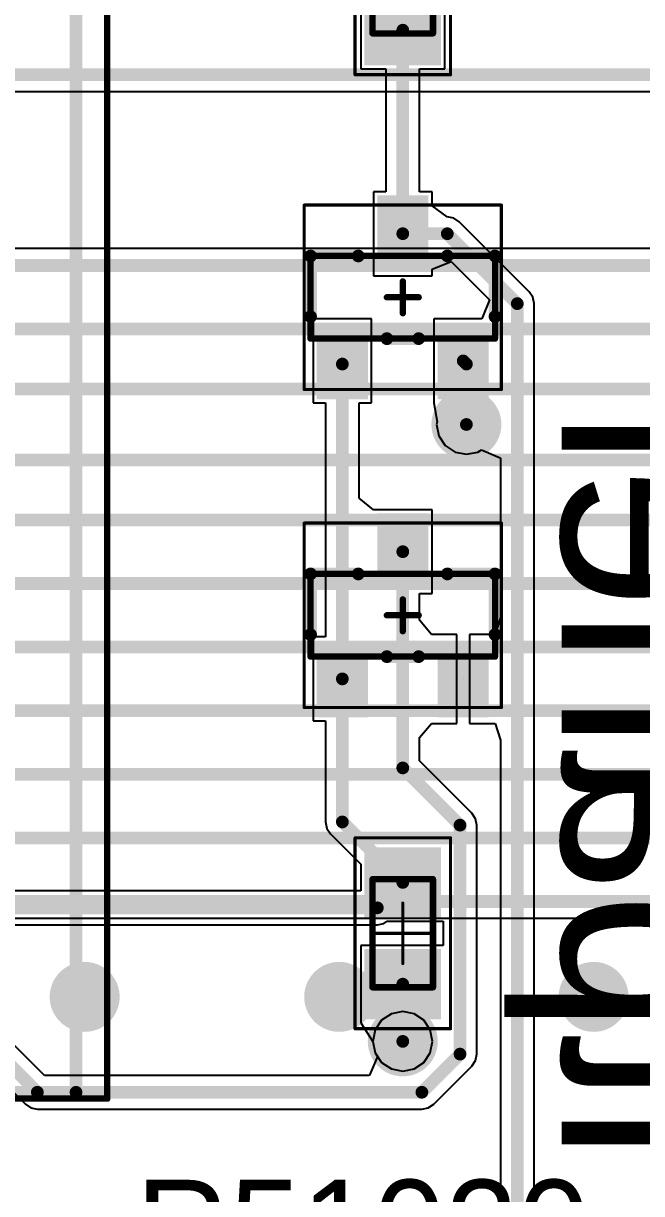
# Model space of a CAD drawing. Header units: millimetres. Extents: x 372 to 687, y 380 to 482.
# Drawn here: x 525.04 to 534.75, y 416.91 to 435.31 of the extents above; entities that cross this region are included whole.
import ezdxf

# ---------------------------------------------------------------- set-up
doc = ezdxf.new("R2010")
doc.units = ezdxf.units.MM
for name, color, linetype in [('BottomLayer', 5, 'Continuous'), ('BottomOverlay', 54, 'Continuous'), ('InternalPlane1', 76, 'Continuous'), ('InternalPlane2', 16, 'Continuous'), ('Mechanical13', 56, 'Continuous'), ('Mechanical15', 56, 'Continuous'), ('MultiLayer', 9, 'Continuous'), ('PadHoleLayer', 156, 'Continuous'), ('TopLayer', 1, 'Continuous'), ('TopOverlay', 2, 'Continuous'), ('TopPaste', 8, 'Continuous'), ('TopSolder', 216, 'Continuous'), ('ViaHoleLayer', 16, 'Continuous')]:
    doc.layers.add(name, color=color, linetype=linetype)

# ---------------------------------------------------------------- blocks, each defined once
blk = doc.blocks.new('PCI_E_______36P_340')
at = {"layer": 'Mechanical13', "const_width": 0.2}
for points in [[(-12.5, 3.747), (-12.5, -4.864)], [(-12.5, -4.864), (12.5, -4.864)]]:
    blk.add_lwpolyline(points, dxfattribs=at)
at = {"layer": 'Mechanical13', "const_width": 0.1}
blk.add_lwpolyline([(-12.55, -4.864, 1), (-12.45, -4.864, 1)], format="xyb", close=True, dxfattribs=at)
blk.add_lwpolyline([(-12.55, -4.864, 1), (-12.45, -4.864, 1)], format="xyb", close=True, dxfattribs=at)
at = {"layer": 'Mechanical15', "const_width": 0.1}
for points in [[(-12.6, 3.995), (-12.6, -5.355)], [(-12.6, -5.355), (12.875, -5.355)]]:
    blk.add_lwpolyline(points, dxfattribs=at)
at = {"layer": 'Mechanical15', "const_width": 0.05}
blk.add_lwpolyline([(-12.625, -5.355, 1), (-12.575, -5.355, 1)], format="xyb", close=True, dxfattribs=at)
blk.add_lwpolyline([(-12.625, -5.355, 1), (-12.575, -5.355, 1)], format="xyb", close=True, dxfattribs=at)
blk = doc.blocks.new('SOT23_3_N_350')
at = {"layer": 'Mechanical13', "const_width": 0.1}
for points in [[(1.45, 0.65), (-1.45, 0.65)], [(-1.45, 0.65), (-1.45, -0.65)], [(1.45, 0.65), (1.45, -0.65)], [(1.45, -0.65), (-1.45, -0.65)]]:
    blk.add_lwpolyline(points, dxfattribs=at)
at = {"layer": 'Mechanical13', "const_width": 0.05}
for points in [[(-1.475, 0.65, 1), (-1.425, 0.65, 1)], [(-1.475, 0.65, 1), (-1.425, 0.65, 1)], [(1.425, 0.65, 1), (1.475, 0.65, 1)], [(1.425, 0.65, 1), (1.475, 0.65, 1)], [(-1.475, -0.65, 1), (-1.425, -0.65, 1)], [(-1.475, -0.65, 1), (-1.425, -0.65, 1)], [(1.425, -0.65, 1), (1.475, -0.65, 1)], [(1.425, -0.65, 1), (1.475, -0.65, 1)]]:
    blk.add_lwpolyline(points, format="xyb", close=True, dxfattribs=at)
at = {"layer": 'Mechanical15'}
for points, const_width in [([(-1.55, 1.45), (-1.55, -1.45)], 0.05), ([(1.55, 1.45), (-1.55, 1.45)], 0.05), ([(1.55, 1.45), (1.55, -1.45)], 0.05), ([(0, 0.25), (0, -0.25)], 0.1), ([(0.25, 0), (-0.25, 0)], 0.1), ([(1.55, -1.45), (-1.55, -1.45)], 0.05)]:
    blk.add_lwpolyline(points, dxfattribs=dict(at, const_width=const_width))
for points, const_width in [([(-1.562, 1.45, 1), (-1.538, 1.45, 1)], 0.025), ([(-1.562, 1.45, 1), (-1.538, 1.45, 1)], 0.025), ([(1.538, 1.45, 1), (1.562, 1.45, 1)], 0.025), ([(1.538, 1.45, 1), (1.562, 1.45, 1)], 0.025), ([(-0.025, 0.25, 1), (0.025, 0.25, 1)], 0.05), ([(-0.275, 0, 1), (-0.225, 0, 1)], 0.05), ([(0.225, 0, 1), (0.275, 0, 1)], 0.05), ([(-0.025, -0.25, 1), (0.025, -0.25, 1)], 0.05), ([(-1.562, -1.45, 1), (-1.538, -1.45, 1)], 0.025), ([(-1.562, -1.45, 1), (-1.538, -1.45, 1)], 0.025), ([(1.538, -1.45, 1), (1.562, -1.45, 1)], 0.025), ([(1.538, -1.45, 1), (1.562, -1.45, 1)], 0.025)]:
    blk.add_lwpolyline(points, format="xyb", close=True, dxfattribs=dict(at, const_width=const_width))
at = {"layer": 'PadHoleLayer'}
for points in [[(-0.95, 1), (-0.95, 1), (-0.95, 1), (-0.95, 1)], [(0.95, 1), (0.95, 1), (0.95, 1), (0.95, 1)], [(0, -1), (0, -1), (0, -1), (0, -1)]]:
    blk.add_lwpolyline(points, close=True, dxfattribs=at)
at = {"layer": 'TopLayer'}
for points in [[(-1.25, 0.5), (-0.65, 0.5), (-1.25, 1.5), (-0.65, 1.5)], [(1.25, 1.5), (0.65, 1.5), (1.25, 0.5), (0.65, 0.5)], [(-0.3, -1.5), (0.3, -1.5), (-0.3, -0.5), (0.3, -0.5)]]:
    blk.add_solid(points, dxfattribs=at)
at = {"layer": 'TopOverlay', "const_width": 0.2}
for points in [[(0.25, 0.65), (-0.25, 0.65)], [(-1.45, 0.304), (-1.45, -0.65)], [(1.45, 0.304), (1.45, -0.65)], [(-0.7, -0.65), (-1.45, -0.65)], [(1.45, -0.65), (0.7, -0.65)]]:
    blk.add_lwpolyline(points, dxfattribs=at)
at = {"layer": 'TopOverlay', "const_width": 0.1}
for points in [[(-0.3, 0.65, 1), (-0.2, 0.65, 1)], [(0.2, 0.65, 1), (0.3, 0.65, 1)], [(-1.5, 0.304, 1), (-1.4, 0.304, 1)], [(1.4, 0.304, 1), (1.5, 0.304, 1)], [(-1.5, -0.65, 1), (-1.4, -0.65, 1)], [(-1.5, -0.65, 1), (-1.4, -0.65, 1)], [(-0.75, -0.65, 1), (-0.65, -0.65, 1)], [(0.65, -0.65, 1), (0.75, -0.65, 1)], [(1.4, -0.65, 1), (1.5, -0.65, 1)], [(1.4, -0.65, 1), (1.5, -0.65, 1)]]:
    blk.add_lwpolyline(points, format="xyb", close=True, dxfattribs=at)
at = {"layer": 'TopPaste'}
for points in [[(-1.2, 0.55), (-0.7, 0.55), (-1.2, 1.45), (-0.7, 1.45)], [(1.2, 1.45), (0.7, 1.45), (1.2, 0.55), (0.7, 0.55)], [(-0.25, -1.45), (0.25, -1.45), (-0.25, -0.55), (0.25, -0.55)]]:
    blk.add_solid(points, dxfattribs=at)
at = {"layer": 'TopSolder'}
for points in [[(-1.352, 0.398), (-0.548, 0.398), (-1.352, 1.602), (-0.548, 1.602)], [(1.352, 1.602), (0.548, 1.602), (1.352, 0.398), (0.548, 0.398)], [(-0.402, -1.602), (0.402, -1.602), (-0.402, -0.398), (0.402, -0.398)]]:
    blk.add_solid(points, dxfattribs=at)
blk = doc.blocks.new('SOT23_3_N_353')
at = {"layer": 'Mechanical13', "const_width": 0.1}
for points in [[(1.45, 0.65), (-1.45, 0.65)], [(-1.45, 0.65), (-1.45, -0.65)], [(1.45, 0.65), (1.45, -0.65)], [(1.45, -0.65), (-1.45, -0.65)]]:
    blk.add_lwpolyline(points, dxfattribs=at)
at = {"layer": 'Mechanical13', "const_width": 0.05}
for points in [[(-1.475, 0.65, 1), (-1.425, 0.65, 1)], [(-1.475, 0.65, 1), (-1.425, 0.65, 1)], [(1.425, 0.65, 1), (1.475, 0.65, 1)], [(1.425, 0.65, 1), (1.475, 0.65, 1)], [(-1.475, -0.65, 1), (-1.425, -0.65, 1)], [(-1.475, -0.65, 1), (-1.425, -0.65, 1)], [(1.425, -0.65, 1), (1.475, -0.65, 1)], [(1.425, -0.65, 1), (1.475, -0.65, 1)]]:
    blk.add_lwpolyline(points, format="xyb", close=True, dxfattribs=at)
at = {"layer": 'Mechanical15'}
for points, const_width in [([(-1.55, 1.45), (-1.55, -1.45)], 0.05), ([(1.55, 1.45), (-1.55, 1.45)], 0.05), ([(1.55, 1.45), (1.55, -1.45)], 0.05), ([(0, 0.25), (0, -0.25)], 0.1), ([(0.25, 0), (-0.25, 0)], 0.1), ([(1.55, -1.45), (-1.55, -1.45)], 0.05)]:
    blk.add_lwpolyline(points, dxfattribs=dict(at, const_width=const_width))
for points, const_width in [([(-1.562, 1.45, 1), (-1.538, 1.45, 1)], 0.025), ([(-1.562, 1.45, 1), (-1.538, 1.45, 1)], 0.025), ([(1.538, 1.45, 1), (1.562, 1.45, 1)], 0.025), ([(1.538, 1.45, 1), (1.562, 1.45, 1)], 0.025), ([(-0.025, 0.25, 1), (0.025, 0.25, 1)], 0.05), ([(-0.275, 0, 1), (-0.225, 0, 1)], 0.05), ([(0.225, 0, 1), (0.275, 0, 1)], 0.05), ([(-0.025, -0.25, 1), (0.025, -0.25, 1)], 0.05), ([(-1.562, -1.45, 1), (-1.538, -1.45, 1)], 0.025), ([(-1.562, -1.45, 1), (-1.538, -1.45, 1)], 0.025), ([(1.538, -1.45, 1), (1.562, -1.45, 1)], 0.025), ([(1.538, -1.45, 1), (1.562, -1.45, 1)], 0.025)]:
    blk.add_lwpolyline(points, format="xyb", close=True, dxfattribs=dict(at, const_width=const_width))
at = {"layer": 'PadHoleLayer'}
for points in [[(-0.95, 1), (-0.95, 1), (-0.95, 1), (-0.95, 1)], [(0.95, 1), (0.95, 1), (0.95, 1), (0.95, 1)], [(0, -1), (0, -1), (0, -1), (0, -1)]]:
    blk.add_lwpolyline(points, close=True, dxfattribs=at)
at = {"layer": 'TopLayer'}
for points in [[(-1.25, 0.5), (-0.65, 0.5), (-1.25, 1.5), (-0.65, 1.5)], [(1.25, 1.5), (0.65, 1.5), (1.25, 0.5), (0.65, 0.5)], [(-0.3, -1.5), (0.3, -1.5), (-0.3, -0.5), (0.3, -0.5)]]:
    blk.add_solid(points, dxfattribs=at)
at = {"layer": 'TopOverlay', "const_width": 0.2}
for points in [[(0.25, 0.65), (-0.25, 0.65)], [(-1.45, 0.304), (-1.45, -0.65)], [(1.45, 0.304), (1.45, -0.65)], [(-0.7, -0.65), (-1.45, -0.65)], [(1.45, -0.65), (0.7, -0.65)]]:
    blk.add_lwpolyline(points, dxfattribs=at)
at = {"layer": 'TopOverlay', "const_width": 0.1}
for points in [[(-0.3, 0.65, 1), (-0.2, 0.65, 1)], [(0.2, 0.65, 1), (0.3, 0.65, 1)], [(-1.5, 0.304, 1), (-1.4, 0.304, 1)], [(1.4, 0.304, 1), (1.5, 0.304, 1)], [(-1.5, -0.65, 1), (-1.4, -0.65, 1)], [(-1.5, -0.65, 1), (-1.4, -0.65, 1)], [(-0.75, -0.65, 1), (-0.65, -0.65, 1)], [(0.65, -0.65, 1), (0.75, -0.65, 1)], [(1.4, -0.65, 1), (1.5, -0.65, 1)], [(1.4, -0.65, 1), (1.5, -0.65, 1)]]:
    blk.add_lwpolyline(points, format="xyb", close=True, dxfattribs=at)
at = {"layer": 'TopPaste'}
for points in [[(-1.2, 0.55), (-0.7, 0.55), (-1.2, 1.45), (-0.7, 1.45)], [(1.2, 1.45), (0.7, 1.45), (1.2, 0.55), (0.7, 0.55)], [(-0.25, -1.45), (0.25, -1.45), (-0.25, -0.55), (0.25, -0.55)]]:
    blk.add_solid(points, dxfattribs=at)
at = {"layer": 'TopSolder'}
for points in [[(-1.352, 0.398), (-0.548, 0.398), (-1.352, 1.602), (-0.548, 1.602)], [(1.352, 1.602), (0.548, 1.602), (1.352, 0.398), (0.548, 0.398)], [(-0.402, -1.602), (0.402, -1.602), (-0.402, -0.398), (0.402, -0.398)]]:
    blk.add_solid(points, dxfattribs=at)
blk = doc.blocks.new('RESC0603_1608__N_369')
at = {"layer": 'Mechanical13', "const_width": 0.1}
for points in [[(0.85, 0.475), (-0.85, 0.475)], [(-0.85, -0.475), (-0.85, 0.475)], [(0.85, -0.475), (0.85, 0.475)], [(0.85, -0.475), (-0.85, -0.475)]]:
    blk.add_lwpolyline(points, dxfattribs=at)
at = {"layer": 'Mechanical13', "const_width": 0.05}
for points in [[(-0.875, 0.475, 1), (-0.825, 0.475, 1)], [(-0.875, 0.475, 1), (-0.825, 0.475, 1)], [(0.825, 0.475, 1), (0.875, 0.475, 1)], [(0.825, 0.475, 1), (0.875, 0.475, 1)], [(-0.875, -0.475, 1), (-0.825, -0.475, 1)], [(-0.875, -0.475, 1), (-0.825, -0.475, 1)], [(0.825, -0.475, 1), (0.875, -0.475, 1)], [(0.825, -0.475, 1), (0.875, -0.475, 1)]]:
    blk.add_lwpolyline(points, format="xyb", close=True, dxfattribs=at)
at = {"layer": 'Mechanical15', "const_width": 0.05}
for points in [[(1.5, 0.75), (-1.5, 0.75)], [(-1.5, -0.75), (-1.5, 0.75)], [(1.5, -0.75), (1.5, 0.75)], [(0, -0.475), (0, 0.475)], [(0.475, 0), (-0.475, 0)], [(1.5, -0.75), (-1.5, -0.75)]]:
    blk.add_lwpolyline(points, dxfattribs=at)
at = {"layer": 'Mechanical15', "const_width": 0.025}
for points in [[(-1.512, 0.75, 1), (-1.488, 0.75, 1)], [(-1.512, 0.75, 1), (-1.488, 0.75, 1)], [(1.488, 0.75, 1), (1.513, 0.75, 1)], [(1.488, 0.75, 1), (1.513, 0.75, 1)], [(-0.012, 0.475, 1), (0.013, 0.475, 1)], [(-0.487, 0, 1), (-0.462, 0, 1)], [(0.463, 0, 1), (0.488, 0, 1)], [(-0.012, -0.475, 1), (0.013, -0.475, 1)], [(-1.512, -0.75, 1), (-1.488, -0.75, 1)], [(-1.512, -0.75, 1), (-1.488, -0.75, 1)], [(1.488, -0.75, 1), (1.513, -0.75, 1)], [(1.488, -0.75, 1), (1.513, -0.75, 1)]]:
    blk.add_lwpolyline(points, format="xyb", close=True, dxfattribs=at)
at = {"layer": 'TopLayer'}
for points in [[(-0.35, -0.5), (-0.35, 0.5), (-1.25, -0.5), (-1.25, 0.5)], [(1.25, -0.5), (1.25, 0.5), (0.35, -0.5), (0.35, 0.5)]]:
    blk.add_solid(points, dxfattribs=at)
at = {"layer": 'TopPaste'}
for points in [[(-0.35, -0.5), (-0.35, 0.5), (-1.25, -0.5), (-1.25, 0.5)], [(1.25, -0.5), (1.25, 0.5), (0.35, -0.5), (0.35, 0.5)]]:
    blk.add_solid(points, dxfattribs=at)
at = {"layer": 'TopSolder'}
for points in [[(-0.248, -0.602), (-0.248, 0.602), (-1.352, -0.602), (-1.352, 0.602)], [(1.352, -0.602), (1.352, 0.602), (0.248, -0.602), (0.248, 0.602)]]:
    blk.add_solid(points, dxfattribs=at)
blk = doc.blocks.new('RESC0603_1608__N_376')
at = {"layer": 'Mechanical13', "const_width": 0.1}
for points in [[(0.85, 0.475), (-0.85, 0.475)], [(-0.85, -0.475), (-0.85, 0.475)], [(0.85, -0.475), (0.85, 0.475)], [(0.85, -0.475), (-0.85, -0.475)]]:
    blk.add_lwpolyline(points, dxfattribs=at)
at = {"layer": 'Mechanical13', "const_width": 0.05}
for points in [[(-0.875, 0.475, 1), (-0.825, 0.475, 1)], [(-0.875, 0.475, 1), (-0.825, 0.475, 1)], [(0.825, 0.475, 1), (0.875, 0.475, 1)], [(0.825, 0.475, 1), (0.875, 0.475, 1)], [(-0.875, -0.475, 1), (-0.825, -0.475, 1)], [(-0.875, -0.475, 1), (-0.825, -0.475, 1)], [(0.825, -0.475, 1), (0.875, -0.475, 1)], [(0.825, -0.475, 1), (0.875, -0.475, 1)]]:
    blk.add_lwpolyline(points, format="xyb", close=True, dxfattribs=at)
at = {"layer": 'Mechanical15', "const_width": 0.05}
for points in [[(1.5, 0.75), (-1.5, 0.75)], [(-1.5, -0.75), (-1.5, 0.75)], [(1.5, -0.75), (1.5, 0.75)], [(0, -0.475), (0, 0.475)], [(0.475, 0), (-0.475, 0)], [(1.5, -0.75), (-1.5, -0.75)]]:
    blk.add_lwpolyline(points, dxfattribs=at)
at = {"layer": 'Mechanical15', "const_width": 0.025}
for points in [[(-1.512, 0.75, 1), (-1.488, 0.75, 1)], [(-1.512, 0.75, 1), (-1.488, 0.75, 1)], [(1.488, 0.75, 1), (1.513, 0.75, 1)], [(1.488, 0.75, 1), (1.513, 0.75, 1)], [(-0.012, 0.475, 1), (0.013, 0.475, 1)], [(-0.487, 0, 1), (-0.462, 0, 1)], [(0.463, 0, 1), (0.488, 0, 1)], [(-0.012, -0.475, 1), (0.013, -0.475, 1)], [(-1.512, -0.75, 1), (-1.488, -0.75, 1)], [(-1.512, -0.75, 1), (-1.488, -0.75, 1)], [(1.488, -0.75, 1), (1.513, -0.75, 1)], [(1.488, -0.75, 1), (1.513, -0.75, 1)]]:
    blk.add_lwpolyline(points, format="xyb", close=True, dxfattribs=at)
at = {"layer": 'TopLayer'}
for points in [[(-0.35, -0.5), (-0.35, 0.5), (-1.25, -0.5), (-1.25, 0.5)], [(1.25, -0.5), (1.25, 0.5), (0.35, -0.5), (0.35, 0.5)]]:
    blk.add_solid(points, dxfattribs=at)
at = {"layer": 'TopPaste'}
for points in [[(-0.35, -0.5), (-0.35, 0.5), (-1.25, -0.5), (-1.25, 0.5)], [(1.25, -0.5), (1.25, 0.5), (0.35, -0.5), (0.35, 0.5)]]:
    blk.add_solid(points, dxfattribs=at)
at = {"layer": 'TopSolder'}
for points in [[(-0.248, -0.602), (-0.248, 0.602), (-1.352, -0.602), (-1.352, 0.602)], [(1.352, -0.602), (1.352, 0.602), (0.248, -0.602), (0.248, 0.602)]]:
    blk.add_solid(points, dxfattribs=at)

msp = doc.modelspace()

# ---------------------------------------------------------------- linework, layer by layer
at = {"layer": 'BottomLayer'}
for p, q in [((524.887, 434.235), (546.29, 434.235)), ((537.6, 431.766), (522.887, 431.766)), ((522.887, 421.235), (546.69, 421.235)), ((530.821, 419.733), (530.668, 419.632)), ((531, 419.769), (530.821, 419.733)), ((531.179, 419.733), (531, 419.769)), ((531.332, 419.632), (531.179, 419.733)), ((530.668, 419.632), (530.567, 419.48)), ((531.433, 419.48), (531.332, 419.632)), ((530.567, 419.48), (530.531, 419.3)), ((531.469, 419.3), (531.433, 419.48)), ((530.531, 419.3), (530.567, 419.121)), ((531.433, 419.121), (531.469, 419.3)), ((530.567, 419.121), (530.668, 418.968)), ((530.668, 418.968), (530.821, 418.867)), ((531.179, 418.867), (531.332, 418.968)), ((531.332, 418.968), (531.433, 419.121)), ((530.821, 418.867), (531, 418.831)), ((531, 418.831), (531.179, 418.867))]:
    msp.add_line(p, q, dxfattribs=at)
at = {"layer": 'BottomLayer', "const_width": 0.2}
for points in [[(524.255, 434.5), (546.4, 434.5)], [(522.255, 431.5), (537.6, 431.5)], [(524.255, 430.5), (536.8, 430.5)], [(522.315, 429.56), (537.14, 429.56)], [(524.316, 428.44), (537.66, 428.44)], [(522.255, 427.5), (538, 427.5)], [(524.255, 426.5), (546.645, 426.5)], [(522.255, 425.5), (546.8, 425.5)], [(524.255, 424.5), (546.4, 424.5)], [(522.255, 423.5), (546.8, 423.5)], [(524.255, 422.5), (546.4, 422.5)], [(522.255, 421.5), (546.8, 421.5)]]:
    msp.add_lwpolyline(points, dxfattribs=at)
at = {"layer": 'BottomLayer', "const_width": 0.3}
for points in [[(531.85, 429, 1), (532.15, 429, 1)], [(525.85, 420, 1), (526.15, 420, 1)], [(529.85, 420, 1), (530.15, 420, 1)], [(533.85, 420, 1), (534.15, 420, 1)], [(530.85, 419.3, 1), (531.15, 419.3, 1)]]:
    msp.add_lwpolyline(points, format="xyb", close=True, dxfattribs=at)
at = {"layer": 'InternalPlane1', "const_width": 0.55}
for points in [[(531.725, 429, 1), (532.275, 429, 1)], [(525.725, 420, 1), (526.275, 420, 1)], [(529.725, 420, 1), (530.275, 420, 1)], [(533.725, 420, 1), (534.275, 420, 1)], [(530.725, 419.3, 1), (531.275, 419.3, 1)]]:
    msp.add_lwpolyline(points, format="xyb", close=True, dxfattribs=at)
at = {"layer": 'InternalPlane2', "const_width": 0.55}
for points in [[(525.725, 420, 1), (526.275, 420, 1)], [(529.725, 420, 1), (530.275, 420, 1)], [(533.725, 420, 1), (534.275, 420, 1)]]:
    msp.add_lwpolyline(points, format="xyb", close=True, dxfattribs=at)
at = {"layer": 'MultiLayer', "const_width": 0.3}
for points in [[(531.85, 429, 1), (532.15, 429, 1)], [(525.85, 420, 1), (526.15, 420, 1)], [(529.85, 420, 1), (530.15, 420, 1)], [(533.85, 420, 1), (534.15, 420, 1)], [(530.85, 419.3, 1), (531.15, 419.3, 1)]]:
    msp.add_lwpolyline(points, format="xyb", close=True, dxfattribs=at)
at = {"layer": 'TopLayer'}
for p, q in [((530.34, 435.81), (530.34, 434.59)), ((531.66, 434.59), (531.66, 435.81)), ((530.34, 434.59), (530.735, 434.59)), ((530.735, 434.59), (530.735, 432.66)), ((531.265, 432.66), (531.265, 434.59)), ((531.265, 434.59), (531.66, 434.59)), ((530.735, 432.66), (530.54, 432.66)), ((530.54, 432.66), (530.54, 431.34)), ((531.46, 432.66), (531.265, 432.66)), ((531.46, 432.438), (531.46, 432.66)), ((531.7, 432.265), (531.46, 432.438)), ((531.801, 432.245), (531.7, 432.265)), ((531.887, 432.187), (531.801, 432.245)), ((532.987, 431.087), (531.887, 432.187)), ((531.46, 431.441), (531.76, 431.565)), ((531.76, 431.565), (532.365, 430.96)), ((530.54, 431.34), (531.46, 431.34)), ((531.46, 431.34), (531.46, 431.441)), ((532.365, 430.96), (532.241, 430.66)), ((533.045, 431.001), (532.987, 431.087)), ((533.065, 430.9), (533.045, 431.001)), ((533.065, 410.81), (533.065, 430.9)), ((533.065, 430.9), (533.065, 430.9)), ((530.51, 430.66), (529.59, 430.66)), ((529.59, 430.66), (529.59, 429.34)), ((530.51, 429.34), (530.51, 430.66)), ((532.241, 430.66), (531.49, 430.66)), ((531.49, 430.66), (531.49, 429.34)), ((529.59, 429.34), (529.785, 429.34)), ((529.785, 429.34), (529.785, 425.66)), ((530.315, 427.841), (530.315, 429.34)), ((530.315, 429.34), (530.51, 429.34)), ((531.49, 429.34), (531.49, 429.34)), ((531.49, 429.34), (531.539, 429.04)), ((531.539, 429.04), (531.531, 429)), ((531.531, 429), (531.567, 428.821)), ((531.567, 428.821), (531.668, 428.668)), ((531.668, 428.668), (531.821, 428.567)), ((531.821, 428.567), (532, 428.531)), ((532, 428.531), (532.179, 428.567)), ((532.179, 428.567), (532.235, 428.604)), ((532.235, 428.604), (532.53, 428.476)), ((532.53, 428.476), (532.535, 428.471)), ((532.535, 428.471), (532.535, 425.965)), ((530.54, 427.66), (530.315, 427.841)), ((531.46, 427.66), (530.54, 427.66)), ((531.46, 426.34), (531.46, 427.66)), ((531.265, 425.923), (531.265, 426.34)), ((531.265, 426.34), (531.46, 426.34)), ((532.535, 425.965), (532.45, 425.7)), ((531.45, 425.7), (531.265, 425.923)), ((529.785, 425.66), (529.59, 425.66)), ((529.59, 425.66), (529.59, 424.34)), ((531.565, 425.7), (531.45, 425.7)), ((531.85, 425.7), (531.565, 425.7)), ((531.85, 425), (531.85, 425.7)), ((532.235, 425.7), (532.05, 425.7)), ((532.05, 425.7), (532.05, 425)), ((532.45, 425.7), (532.235, 425.7)), ((531.85, 424.3), (531.85, 425)), ((532.05, 425), (532.05, 424.3)), ((529.59, 424.34), (529.785, 424.34)), ((529.785, 424.34), (529.785, 422.75)), ((531.265, 424.077), (531.45, 424.3)), ((531.45, 424.3), (531.565, 424.3)), ((531.565, 424.3), (531.85, 424.3)), ((532.05, 424.3), (532.45, 424.3)), ((532.45, 424.3), (532.535, 424.035)), ((531.265, 423.71), (531.265, 424.077)), ((532.535, 424.035), (532.535, 410.7)), ((532.087, 422.887), (531.265, 423.71)), ((532.145, 422.801), (532.087, 422.887)), ((532.087, 422.887), (532.087, 422.887)), ((529.785, 422.75), (529.785, 422.75)), ((529.785, 422.75), (529.805, 422.649)), ((529.805, 422.649), (529.863, 422.563)), ((532.165, 422.7), (532.145, 422.801)), ((532.165, 419.1), (532.165, 422.7)), ((532.165, 422.7), (532.165, 422.7)), ((529.863, 422.563), (530.34, 422.085)), ((530.34, 422.085), (530.34, 421.665)), ((530.34, 421.665), (524.785, 421.665)), ((525.366, 418.765), (522.951, 421.18)), ((530.701, 421.155), (530.754, 421.19)), ((530.754, 421.19), (531.635, 421.19)), ((531.635, 421.19), (531.635, 420.81)), ((523.8, 421.135), (530.6, 421.135)), ((530.6, 421.135), (530.701, 421.155)), ((530.6, 421.135), (530.6, 421.135)), ((522.515, 420.866), (525.068, 418.313)), ((531.635, 420.81), (530.34, 420.81)), ((530.34, 420.81), (530.34, 419.59)), ((530.34, 419.59), (530.34, 419.59)), ((530.34, 419.59), (530.531, 419.3)), ((530.531, 419.3), (530.567, 419.121)), ((530.604, 419.065), (530.476, 418.77)), ((530.567, 419.121), (530.604, 419.065)), ((532.087, 418.913), (532.145, 418.999)), ((532.145, 418.999), (532.165, 419.1)), ((532.165, 419.1), (532.165, 419.1)), ((531.487, 418.313), (532.087, 418.913)), ((532.087, 418.913), (532.087, 418.913)), ((530.471, 418.765), (525.366, 418.765)), ((530.476, 418.77), (530.471, 418.765)), ((525.068, 418.313), (525.068, 418.313)), ((525.068, 418.313), (525.154, 418.255)), ((525.154, 418.255), (525.256, 418.235)), ((525.256, 418.235), (531.3, 418.235)), ((531.3, 418.235), (531.401, 418.255)), ((531.3, 418.235), (531.3, 418.235)), ((531.401, 418.255), (531.487, 418.313))]:
    msp.add_line(p, q, dxfattribs=at)
at = {"layer": 'TopLayer', "const_width": 0.2}
for points in [[(531, 432), (531, 435.2)], [(531, 432), (531.7, 432)], [(531.7, 432), (532.8, 430.9)], [(532.8, 410.7), (532.8, 430.9)], [(530.05, 425), (530.05, 429.95)], [(531.95, 430), (532, 429.95)], [(532, 429), (532, 429.95)], [(531, 423.6), (531, 427)], [(530.05, 422.75), (530.05, 425)], [(531, 423.6), (531.9, 422.7)], [(530.05, 422.75), (531, 421.8)], [(531.9, 419.1), (531.9, 422.7)], [(530.6, 421.4), (531, 421.8)], [(522.255, 421.5), (525.256, 418.5)], [(523.8, 421.4), (530.6, 421.4)], [(531, 419.3), (531, 420.2)], [(531.3, 418.5), (531.9, 419.1)], [(525.256, 418.5), (531.3, 418.5)]]:
    msp.add_lwpolyline(points, dxfattribs=at)
at = {"layer": 'TopLayer'}
for points, const_width in [([(530.95, 435.2, 1), (531.05, 435.2, 1)], 0.1), ([(530.95, 432, 1), (531.05, 432, 1)], 0.1), ([(530.95, 432, 1), (531.05, 432, 1)], 0.1), ([(531.65, 432, 1), (531.75, 432, 1)], 0.1), ([(531.65, 432, 1), (531.75, 432, 1)], 0.1), ([(532.75, 430.9, 1), (532.85, 430.9, 1)], 0.1), ([(532.75, 430.9, 1), (532.85, 430.9, 1)], 0.1), ([(530, 429.95, 1), (530.1, 429.95, 1)], 0.1), ([(531.9, 430, 1), (532, 430, 1)], 0.1), ([(531.95, 429.95, 1), (532.05, 429.95, 1)], 0.1), ([(531.95, 429.95, 1), (532.05, 429.95, 1)], 0.1), ([(531.85, 429, 1), (532.15, 429, 1)], 0.3), ([(531.95, 429, 1), (532.05, 429, 1)], 0.1), ([(530.95, 427, 1), (531.05, 427, 1)], 0.1), ([(530, 425, 1), (530.1, 425, 1)], 0.1), ([(530, 425, 1), (530.1, 425, 1)], 0.1), ([(530.95, 423.6, 1), (531.05, 423.6, 1)], 0.1), ([(530.95, 423.6, 1), (531.05, 423.6, 1)], 0.1), ([(530, 422.75, 1), (530.1, 422.75, 1)], 0.1), ([(530, 422.75, 1), (530.1, 422.75, 1)], 0.1), ([(531.85, 422.7, 1), (531.95, 422.7, 1)], 0.1), ([(531.85, 422.7, 1), (531.95, 422.7, 1)], 0.1), ([(530.95, 421.8, 1), (531.05, 421.8, 1)], 0.1), ([(530.95, 421.8, 1), (531.05, 421.8, 1)], 0.1), ([(530.55, 421.4, 1), (530.65, 421.4, 1)], 0.1), ([(530.55, 421.4, 1), (530.65, 421.4, 1)], 0.1), ([(525.85, 420, 1), (526.15, 420, 1)], 0.3), ([(529.85, 420, 1), (530.15, 420, 1)], 0.3), ([(530.95, 420.2, 1), (531.05, 420.2, 1)], 0.1), ([(533.85, 420, 1), (534.15, 420, 1)], 0.3), ([(530.85, 419.3, 1), (531.15, 419.3, 1)], 0.3), ([(530.95, 419.3, 1), (531.05, 419.3, 1)], 0.1), ([(531.85, 419.1, 1), (531.95, 419.1, 1)], 0.1), ([(531.85, 419.1, 1), (531.95, 419.1, 1)], 0.1), ([(525.206, 418.5, 1), (525.306, 418.5, 1)], 0.1), ([(525.206, 418.5, 1), (525.306, 418.5, 1)], 0.1), ([(531.25, 418.5, 1), (531.35, 418.5, 1)], 0.1), ([(531.25, 418.5, 1), (531.35, 418.5, 1)], 0.1)]:
    msp.add_lwpolyline(points, format="xyb", close=True, dxfattribs=dict(at, const_width=const_width))
at = {"layer": 'ViaHoleLayer', "const_width": 0.15}
for points in [[(531.925, 429, 1), (532.075, 429, 1)], [(525.925, 420, 1), (526.075, 420, 1)], [(529.925, 420, 1), (530.075, 420, 1)], [(533.925, 420, 1), (534.075, 420, 1)], [(530.925, 419.3, 1), (531.075, 419.3, 1)]]:
    msp.add_lwpolyline(points, format="xyb", close=True, dxfattribs=at)

# ---------------------------------------------------------------- block references
for name, p, rotation in [('PCI_E_______36P_340', (521, 431), 90), ('RESC0603_1608__N_376', (531, 436), 270), ('SOT23_3_N_353', (531, 431), 180), ('SOT23_3_N_350', (531, 426), 180), ('RESC0603_1608__N_369', (531, 421), 270)]:
    msp.add_blockref(name, p, dxfattribs=dict(rotation=rotation))

# ---------------------------------------------------------------- texts
at = {"layer": 'BottomOverlay', "text_generation_flag": 2}
msp.add_text('Til Frontpanel', height=3, rotation=270, dxfattribs=at).set_placement((533.5, 404.7))
at = {"layer": 'TopOverlay'}
msp.add_text('4', height=10, rotation=360, dxfattribs=at).set_placement((519, 408))
msp.add_text('R51020', height=1.524, dxfattribs=at).set_placement((526.8, 415.6))

doc.saveas('drawing.dxf')
